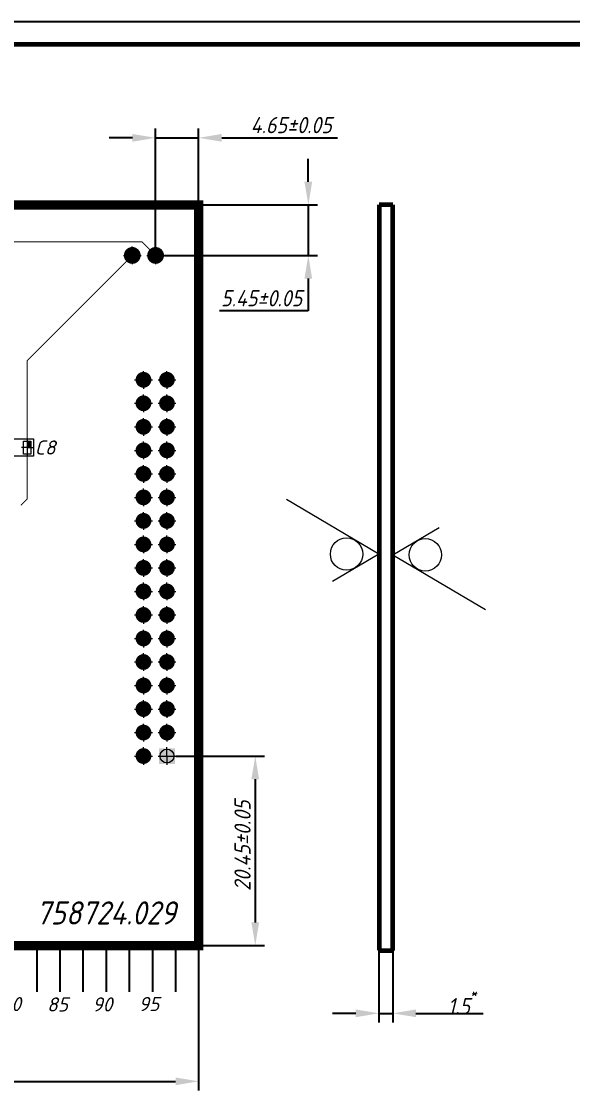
# Model space of a CAD drawing. Header units: millimetres. Extents: x -578 to 740, y 82 to 629.
# Drawn here: x 380.4 to 499.5, y 271.1 to 502 of the extents above; entities that cross this region are included whole.
import ezdxf

# ---------------------------------------------------------------- set-up
doc = ezdxf.new("R2010")
doc.units = ezdxf.units.MM
doc.header["$LTSCALE"] = 0.5
doc.layers.get('0').update_dxf_attribs({"lineweight": 60})
doc.layers.get('Defpoints').update_dxf_attribs({"color": 5})
for name, color, linetype in [('BottomSolder', 6, 'Continuous'), ('InternalPlane1', 76, 'Continuous'), ('InternalPlane2', 16, 'Continuous'), ('MultiLayer', 9, 'Continuous'), ('Сетка', 7, 'Continuous')]:
    doc.layers.add(name, color=color, linetype=linetype)
doc.layers.add('Шелкография', color=7, linetype='Continuous', lineweight=35)
doc.styles.get("Standard").update_dxf_attribs({"font": 'isocpeui.ttf', "width": 0.9})
doc.dimstyles.new('Standart', dxfattribs={"dimtxt": 5, "dimasz": 5, "dimexe": 2, "dimexo": 0, "dimgap": 1, "dimtad": 1, "dimtoh": 1, "dimdec": 0, "dimtxsty": 'Standard', "dimcen": 2.5, "dimadec": 0, "dimazin": 0, "dimtfac": 1, "dimtdec": 0, "dimtmove": 0, "dimatfit": 3, "dimldrblk": 'DOTSMALL', "dimfxl": 1, "dimarcsym": 0})

# ---------------------------------------------------------------- blocks, each defined once
blk = doc.blocks.new('*D114')
at = {"color": 0, "lineweight": -2, "transparency": 16777216}
for p, q in [((457.67, 301.38), (457.67, 285.76)), ((460.67, 301.38), (460.67, 285.76)), ((452.67, 287.76), (447.67, 287.76)), ((457.67, 287.76), (460.67, 287.76)), ((465.67, 287.76), (480.23, 287.76))]:
    blk.add_line(p, q, dxfattribs=at)
at = {"color": 0, "lineweight": -3, "transparency": 16777216}
for points in [[(452.67, 288.6), (452.67, 286.93), (457.67, 287.76)], [(465.67, 288.6), (465.67, 286.93), (460.67, 287.76)]]:
    blk.add_solid(points, dxfattribs=at)
at = {"layer": 'Defpoints', "color": 0, "lineweight": -3, "transparency": 16777216}
for p in [(457.67, 301.38), (460.67, 301.38), (460.67, 287.76)]:
    blk.add_point(p, dxfattribs=at)
at = {"color": 0, "lineweight": -3, "transparency": 16777216, "insert": (476.43, 290.51), "char_height": 5, "width": 16.2315, "attachment_point": 5}
blk.add_mtext('{\\H0.7x;1.5\\H0.7x;\\S* ^ ;}', dxfattribs=at)
blk = doc.blocks.new('_DotSmall')
at = {"color": 0, "linetype": 'ByBlock', "const_width": 0.5}
blk.add_lwpolyline([(-0.0625, 0, 1), (0.0625, 0, 1)], format="xyb", close=True, dxfattribs=at)
blk = doc.blocks.new('*D115')
at = {"color": 0, "lineweight": -2, "transparency": 16777216}
for p, q in [((218.7, 302.39), (218.7, 271.07)), ((418.7, 302.39), (418.7, 271.07)), ((223.7, 273.07), (413.7, 273.07))]:
    blk.add_line(p, q, dxfattribs=at)
at = {"color": 0, "lineweight": -3, "transparency": 16777216}
for points in [[(223.7, 273.9), (223.7, 272.23), (218.7, 273.07)], [(413.7, 273.9), (413.7, 272.23), (418.7, 273.07)]]:
    blk.add_solid(points, dxfattribs=at)
at = {"layer": 'Defpoints', "color": 0, "lineweight": -3, "transparency": 16777216}
for p in [(218.7, 302.39), (418.7, 302.39), (418.7, 273.07)]:
    blk.add_point(p, dxfattribs=at)
at = {"color": 0, "lineweight": -3, "transparency": 16777216, "insert": (321.37, 275.82), "char_height": 5, "width": 7.7932, "attachment_point": 5}
blk.add_mtext('{\\H0.7x;100h12}', dxfattribs=at)
blk = doc.blocks.new('SW_SFSYMBOL_1')
at = {"color": 0, "linetype": 'Continuous', "lineweight": 0}
for q in [(5.8989, 6.4995), (-2.94945, 1.49975)]:
    blk.add_line((0, -3.5), q, dxfattribs=at)
blk.add_circle((0, 0), 1.75, dxfattribs=at)
blk = doc.blocks.new('*D126')
at = {"color": 0, "lineweight": -2, "transparency": 16777216}
for p, q in [((409.38, 453.38), (409.38, 478.89)), ((418.7, 462.39), (418.7, 478.89)), ((404.38, 476.89), (399.38, 476.89)), ((409.38, 476.89), (418.7, 476.89)), ((423.7, 476.89), (448.73, 476.89))]:
    blk.add_line(p, q, dxfattribs=at)
at = {"color": 0, "lineweight": 15, "transparency": 16777216}
for points in [[(404.38, 477.73), (404.38, 476.06), (409.38, 476.89)], [(423.7, 477.73), (423.7, 476.06), (418.7, 476.89)]]:
    blk.add_solid(points, dxfattribs=at)
at = {"layer": 'Defpoints', "color": 0, "lineweight": 15, "transparency": 16777216}
for p in [(418.7, 476.89), (418.7, 462.39), (409.38, 453.38)]:
    blk.add_point(p, dxfattribs=at)
at = {"color": 0, "lineweight": -3, "transparency": 16777216, "insert": (438.72, 479.64), "char_height": 5, "attachment_point": 5}
blk.add_mtext('{\\H0.7x;4.65%%P0.05}', dxfattribs=at)
blk = doc.blocks.new('*D127')
at = {"color": 0, "lineweight": -2, "transparency": 16777216}
for p, q in [((442.41, 467.39), (442.41, 472.39)), ((418.7, 462.39), (444.41, 462.39)), ((442.41, 462.39), (442.41, 451.49)), ((411.32, 451.49), (444.41, 451.49)), ((442.41, 446.49), (442.41, 439.49)), ((442.41, 439.49), (423.21, 439.49))]:
    blk.add_line(p, q, dxfattribs=at)
at = {"color": 0, "lineweight": 15, "transparency": 16777216}
for points in [[(441.57, 467.39), (443.24, 467.39), (442.41, 462.39)], [(441.57, 446.49), (443.24, 446.49), (442.41, 451.49)]]:
    blk.add_solid(points, dxfattribs=at)
at = {"layer": 'Defpoints', "color": 0, "lineweight": 15, "transparency": 16777216}
for p in [(418.7, 462.39), (442.41, 462.39), (411.32, 451.49)]:
    blk.add_point(p, dxfattribs=at)
at = {"color": 0, "lineweight": -3, "transparency": 16777216, "insert": (432.31, 442.24), "char_height": 5, "attachment_point": 5}
blk.add_mtext('{\\H0.7x;5.45%%P0.05}', dxfattribs=at)
blk = doc.blocks.new('*D128')
at = {"color": 0, "lineweight": -2, "transparency": 16777216}
for p, q in [((413.78, 343.34), (432.94, 343.34)), ((430.94, 338.34), (430.94, 307.39)), ((418.7, 302.39), (432.94, 302.39))]:
    blk.add_line(p, q, dxfattribs=at)
at = {"color": 0, "lineweight": 15, "transparency": 16777216}
for points in [[(430.11, 338.34), (431.77, 338.34), (430.94, 343.34)], [(430.11, 307.39), (431.77, 307.39), (430.94, 302.39)]]:
    blk.add_solid(points, dxfattribs=at)
at = {"layer": 'Defpoints', "color": 0, "lineweight": 15, "transparency": 16777216}
for p in [(413.78, 343.34), (418.7, 302.39), (430.94, 302.39)]:
    blk.add_point(p, dxfattribs=at)
at = {"color": 0, "lineweight": -3, "transparency": 16777216, "insert": (428.19, 323.99), "char_height": 5, "width": 17.7092, "attachment_point": 5, "rotation": 90}
blk.add_mtext('{\\H0.7x;20.45%%P0.05}', dxfattribs=at)

msp = doc.modelspace()

# ---------------------------------------------------------------- hatches: boundary and pattern name
at = {"lineweight": 0}
h = msp.add_hatch(color=256, dxfattribs=at)
h.dxf.hatch_style = 1
h.paths.add_polyline_path([(404.35, 451.49), (402.75, 451.49, 0.414842), (404.36, 449.89)])
h.paths.add_polyline_path([(405.95, 451.49), (404.35, 451.49), (404.36, 449.89, 0.413585)])
h = msp.add_hatch(color=256, dxfattribs=at)
h.dxf.hatch_style = 1
h.paths.add_polyline_path([(409.39, 451.49), (407.79, 451.49, 0.414842), (409.4, 449.89)])
h.paths.add_polyline_path([(410.99, 451.49), (409.39, 451.49), (409.4, 449.89, 0.413585)])
h = msp.add_hatch(color=256, dxfattribs=at)
h.dxf.hatch_style = 1
h.paths.add_polyline_path([(406.77, 426.12, 0.414214), (405.27, 424.62), (406.77, 424.62)])
h.paths.add_polyline_path([(406.77, 424.62), (405.27, 424.62, 0.414214), (406.77, 423.12)])
h = msp.add_hatch(color=256, dxfattribs=at)
h.dxf.hatch_style = 1
h.paths.add_polyline_path([(411.85, 426.12, 0.414214), (410.35, 424.62), (411.85, 424.62)])
h.paths.add_polyline_path([(411.85, 424.62), (410.35, 424.62, 0.414214), (411.85, 423.12)])
h = msp.add_hatch(color=256, dxfattribs=at)
h.dxf.hatch_style = 1
h.paths.add_polyline_path([(406.77, 421.04, 0.414214), (405.27, 419.54), (406.77, 419.54)])
h.paths.add_polyline_path([(406.77, 419.54), (405.27, 419.54, 0.414214), (406.77, 418.04)])
h = msp.add_hatch(color=256, dxfattribs=at)
h.dxf.hatch_style = 1
h.paths.add_polyline_path([(411.85, 421.04, 0.414214), (410.35, 419.54), (411.85, 419.54)])
h.paths.add_polyline_path([(411.85, 419.54), (410.35, 419.54, 0.414214), (411.85, 418.04)])
h = msp.add_hatch(color=256, dxfattribs=at)
h.dxf.hatch_style = 1
h.paths.add_polyline_path([(406.77, 415.96, 0.414214), (405.27, 414.46), (406.77, 414.46)])
h.paths.add_polyline_path([(406.77, 414.46), (405.27, 414.46, 0.414214), (406.77, 412.96)])
h = msp.add_hatch(color=256, dxfattribs=at)
h.dxf.hatch_style = 1
h.paths.add_polyline_path([(411.85, 415.96, 0.414214), (410.35, 414.46), (411.85, 414.46)])
h.paths.add_polyline_path([(411.85, 414.46), (410.35, 414.46, 0.414214), (411.85, 412.96)])
h = msp.add_hatch(color=256, dxfattribs=at)
h.dxf.hatch_style = 1
h.paths.add_polyline_path([(382.45, 411.39), (381.68, 411.39), (381.68, 409.97), (382.45, 409.98)])
h = msp.add_hatch(color=256, dxfattribs=at)
h.dxf.hatch_style = 1
h.paths.add_polyline_path([(406.77, 410.88, 0.414214), (405.27, 409.38), (406.77, 409.38)])
h.paths.add_polyline_path([(406.77, 409.38), (405.27, 409.38, 0.414214), (406.77, 407.88)])
h = msp.add_hatch(color=256, dxfattribs=at)
h.dxf.hatch_style = 1
h.paths.add_polyline_path([(411.85, 410.88, 0.414214), (410.35, 409.38), (411.85, 409.38)])
h.paths.add_polyline_path([(411.85, 409.38), (410.35, 409.38, 0.414214), (411.85, 407.88)])
h = msp.add_hatch(color=256, dxfattribs=at)
h.dxf.hatch_style = 1
h.paths.add_polyline_path([(406.77, 405.8, 0.414214), (405.27, 404.3), (406.77, 404.3)])
h.paths.add_polyline_path([(406.77, 404.3), (405.27, 404.3, 0.414214), (406.77, 402.8)])
h = msp.add_hatch(color=256, dxfattribs=at)
h.dxf.hatch_style = 1
h.paths.add_polyline_path([(411.85, 405.8, 0.414214), (410.35, 404.3), (411.85, 404.3)])
h.paths.add_polyline_path([(411.85, 404.3), (410.35, 404.3, 0.414214), (411.85, 402.8)])
h = msp.add_hatch(color=256, dxfattribs=at)
h.dxf.hatch_style = 1
h.paths.add_polyline_path([(406.77, 400.72, 0.414214), (405.27, 399.22), (406.77, 399.22)])
h.paths.add_polyline_path([(406.77, 399.22), (405.27, 399.22, 0.414214), (406.77, 397.72)])
h = msp.add_hatch(color=256, dxfattribs=at)
h.dxf.hatch_style = 1
h.paths.add_polyline_path([(411.85, 400.72, 0.414214), (410.35, 399.22), (411.85, 399.22)])
h.paths.add_polyline_path([(411.85, 399.22), (410.35, 399.22, 0.414214), (411.85, 397.72)])
h = msp.add_hatch(color=256, dxfattribs=at)
h.dxf.hatch_style = 1
h.paths.add_polyline_path([(406.77, 395.64, 0.414214), (405.27, 394.14), (406.77, 394.14)])
h.paths.add_polyline_path([(406.77, 394.14), (405.27, 394.14, 0.414214), (406.77, 392.64)])
h = msp.add_hatch(color=256, dxfattribs=at)
h.dxf.hatch_style = 1
h.paths.add_polyline_path([(411.85, 395.64, 0.414214), (410.35, 394.14), (411.85, 394.14)])
h.paths.add_polyline_path([(411.85, 394.14), (410.35, 394.14, 0.414214), (411.85, 392.64)])
h = msp.add_hatch(color=256, dxfattribs=at)
h.dxf.hatch_style = 1
h.paths.add_polyline_path([(406.77, 390.56, 0.414214), (405.27, 389.06), (406.77, 389.06)])
h.paths.add_polyline_path([(406.77, 389.06), (405.27, 389.06, 0.414214), (406.77, 387.56)])
h = msp.add_hatch(color=256, dxfattribs=at)
h.dxf.hatch_style = 1
h.paths.add_polyline_path([(411.85, 390.56, 0.414214), (410.35, 389.06), (411.85, 389.06)])
h.paths.add_polyline_path([(411.85, 389.06), (410.35, 389.06, 0.414214), (411.85, 387.56)])
h = msp.add_hatch(color=256, dxfattribs=at)
h.dxf.hatch_style = 1
h.paths.add_polyline_path([(406.77, 385.48, 0.414214), (405.27, 383.98), (406.77, 383.98)])
h.paths.add_polyline_path([(406.77, 383.98), (405.27, 383.98, 0.414214), (406.77, 382.48)])
h = msp.add_hatch(color=256, dxfattribs=at)
h.dxf.hatch_style = 1
h.paths.add_polyline_path([(411.85, 385.48, 0.414214), (410.35, 383.98), (411.85, 383.98)])
h.paths.add_polyline_path([(411.85, 383.98), (410.35, 383.98, 0.414214), (411.85, 382.48)])
h = msp.add_hatch(color=256, dxfattribs=at)
h.dxf.hatch_style = 1
h.paths.add_polyline_path([(406.77, 380.4, 0.414214), (405.27, 378.9), (406.77, 378.9)])
h.paths.add_polyline_path([(406.77, 378.9), (405.27, 378.9, 0.414214), (406.77, 377.4)])
h = msp.add_hatch(color=256, dxfattribs=at)
h.dxf.hatch_style = 1
h.paths.add_polyline_path([(411.85, 380.4, 0.414214), (410.35, 378.9), (411.85, 378.9)])
h.paths.add_polyline_path([(411.85, 378.9), (410.35, 378.9, 0.414214), (411.85, 377.4)])
h = msp.add_hatch(color=256, dxfattribs=at)
h.dxf.hatch_style = 1
h.paths.add_polyline_path([(406.77, 375.32, 0.414214), (405.27, 373.82), (406.77, 373.82)])
h.paths.add_polyline_path([(406.77, 373.82), (405.27, 373.82, 0.414214), (406.77, 372.32)])
h = msp.add_hatch(color=256, dxfattribs=at)
h.dxf.hatch_style = 1
h.paths.add_polyline_path([(411.85, 375.32, 0.414214), (410.35, 373.82), (411.85, 373.82)])
h.paths.add_polyline_path([(411.85, 373.82), (410.35, 373.82, 0.414214), (411.85, 372.32)])
h = msp.add_hatch(color=256, dxfattribs=at)
h.dxf.hatch_style = 1
h.paths.add_polyline_path([(406.77, 370.24, 0.414214), (405.27, 368.74), (406.77, 368.74)])
h.paths.add_polyline_path([(406.77, 368.74), (405.27, 368.74, 0.414214), (406.77, 367.24)])
h = msp.add_hatch(color=256, dxfattribs=at)
h.dxf.hatch_style = 1
h.paths.add_polyline_path([(411.85, 370.24, 0.414214), (410.35, 368.74), (411.85, 368.74)])
h.paths.add_polyline_path([(411.85, 368.74), (410.35, 368.74, 0.414214), (411.85, 367.24)])
h = msp.add_hatch(color=256, dxfattribs=at)
h.dxf.hatch_style = 1
h.paths.add_polyline_path([(406.77, 365.16, 0.414214), (405.27, 363.66), (406.77, 363.66)])
h.paths.add_polyline_path([(406.77, 363.66), (405.27, 363.66, 0.414214), (406.77, 362.16)])
h = msp.add_hatch(color=256, dxfattribs=at)
h.dxf.hatch_style = 1
h.paths.add_polyline_path([(411.85, 365.16, 0.414214), (410.35, 363.66), (411.85, 363.66)])
h.paths.add_polyline_path([(411.85, 363.66), (410.35, 363.66, 0.414214), (411.85, 362.16)])
h = msp.add_hatch(color=256, dxfattribs=at)
h.dxf.hatch_style = 1
h.paths.add_polyline_path([(406.77, 360.08, 0.414214), (405.27, 358.58), (406.77, 358.58)])
h.paths.add_polyline_path([(406.77, 358.58), (405.27, 358.58, 0.414214), (406.77, 357.08)])
h = msp.add_hatch(color=256, dxfattribs=at)
h.dxf.hatch_style = 1
h.paths.add_polyline_path([(411.85, 360.08, 0.414214), (410.35, 358.58), (411.85, 358.58)])
h.paths.add_polyline_path([(411.85, 358.58), (410.35, 358.58, 0.414214), (411.85, 357.08)])
h = msp.add_hatch(color=256, dxfattribs=at)
h.dxf.hatch_style = 1
h.paths.add_polyline_path([(406.77, 355, 0.414214), (405.27, 353.5), (406.77, 353.5)])
h.paths.add_polyline_path([(406.77, 353.5), (405.27, 353.5, 0.414214), (406.77, 352)])
h = msp.add_hatch(color=256, dxfattribs=at)
h.dxf.hatch_style = 1
h.paths.add_polyline_path([(411.85, 355, 0.414214), (410.35, 353.5), (411.85, 353.5)])
h.paths.add_polyline_path([(411.85, 353.5), (410.35, 353.5, 0.414214), (411.85, 352)])
h = msp.add_hatch(color=256, dxfattribs=at)
h.dxf.hatch_style = 1
h.paths.add_polyline_path([(406.77, 349.92, 0.414214), (405.27, 348.42), (406.77, 348.42)])
h.paths.add_polyline_path([(406.77, 348.42), (405.27, 348.42, 0.414214), (406.77, 346.92)])
h = msp.add_hatch(color=256, dxfattribs=at)
h.dxf.hatch_style = 1
h.paths.add_polyline_path([(411.85, 349.92, 0.414214), (410.35, 348.42), (411.85, 348.42)])
h.paths.add_polyline_path([(411.85, 348.42), (410.35, 348.42, 0.414214), (411.85, 346.92)])
h = msp.add_hatch(color=256, dxfattribs=at)
h.dxf.hatch_style = 1
h.paths.add_polyline_path([(406.77, 344.84, 0.414214), (405.27, 343.34), (406.77, 343.34)])
h.paths.add_polyline_path([(406.77, 343.34), (405.27, 343.34, 0.414214), (406.77, 341.84)])
h = msp.add_hatch(color=256, dxfattribs=at)
h.dxf.hatch_style = 1
h.paths.add_polyline_path([(411.85, 344.84, 0.414214), (410.35, 343.34), (411.85, 343.34)])
h.paths.add_polyline_path([(411.85, 343.34), (410.35, 343.34, 0.414214), (411.85, 341.84)])

# ---------------------------------------------------------------- linework, layer by layer
for p, q in [((734.51, 497.05), (162.51, 497.05)), ((460.69, 462.39), (457.69, 462.39)), ((457.69, 462.39), (457.69, 301.39)), ((460.69, 301.37), (460.69, 462.39)), ((457.69, 301.37), (460.69, 301.37))]:
    msp.add_line(p, q)
for p, q in [((404.35, 451.49), (404.34, 453.39)), ((409.39, 451.49), (409.38, 453.38)), ((402.43, 451.49), (406.28, 451.49)), ((404.27, 451.4), (404.36, 449.57)), ((407.47, 451.49), (411.32, 451.49)), ((409.39, 451.49), (409.4, 449.57)), ((406.77, 424.62), (406.76, 426.52)), ((411.85, 424.62), (411.84, 426.52)), ((404.85, 424.62), (408.7, 424.62)), ((406.77, 424.62), (406.78, 422.7)), ((409.93, 424.62), (413.78, 424.62)), ((411.85, 424.62), (411.86, 422.7)), ((406.77, 419.54), (406.76, 421.44)), ((411.85, 419.54), (411.84, 421.44)), ((404.85, 419.54), (408.7, 419.54)), ((406.77, 419.54), (406.78, 417.62)), ((409.93, 419.54), (413.78, 419.54)), ((411.85, 419.54), (411.86, 417.62)), ((406.77, 414.46), (406.76, 416.36)), ((411.85, 414.46), (411.84, 416.36)), ((404.85, 414.46), (408.7, 414.46)), ((406.77, 414.46), (406.78, 412.54)), ((409.93, 414.46), (413.78, 414.46)), ((411.85, 414.46), (411.86, 412.54)), ((381.68, 408.05), (381.68, 411.9)), ((406.77, 409.38), (406.76, 411.28)), ((411.85, 409.38), (411.84, 411.28)), ((381.68, 409.97), (380.41, 409.96)), ((381.68, 409.97), (382.96, 409.98)), ((404.85, 409.38), (408.7, 409.38)), ((406.77, 409.38), (406.78, 407.46)), ((409.93, 409.38), (413.78, 409.38)), ((411.85, 409.38), (411.86, 407.46)), ((404.85, 404.3), (408.7, 404.3)), ((406.77, 404.3), (406.76, 406.2)), ((406.77, 404.3), (406.78, 402.38)), ((409.93, 404.3), (413.78, 404.3)), ((411.85, 404.3), (411.84, 406.2)), ((411.85, 404.3), (411.86, 402.38)), ((406.77, 399.22), (406.76, 401.12)), ((411.85, 399.22), (411.84, 401.12)), ((404.85, 399.22), (408.7, 399.22)), ((406.77, 399.22), (406.78, 397.3)), ((409.93, 399.22), (413.78, 399.22)), ((411.85, 399.22), (411.86, 397.3)), ((406.77, 394.14), (406.76, 396.04)), ((411.85, 394.14), (411.84, 396.04)), ((404.85, 394.14), (408.7, 394.14)), ((406.77, 394.14), (406.78, 392.22)), ((409.93, 394.14), (413.78, 394.14)), ((411.85, 394.14), (411.86, 392.22)), ((406.77, 389.06), (406.76, 390.96)), ((411.85, 389.06), (411.84, 390.96)), ((404.85, 389.06), (408.7, 389.06)), ((406.77, 389.06), (406.78, 387.14)), ((409.93, 389.06), (413.78, 389.06)), ((411.85, 389.06), (411.86, 387.14)), ((406.77, 383.98), (406.76, 385.88)), ((411.85, 383.98), (411.84, 385.88)), ((404.85, 383.98), (408.7, 383.98)), ((406.77, 383.98), (406.78, 382.06)), ((409.93, 383.98), (413.78, 383.98)), ((411.85, 383.98), (411.86, 382.06)), ((404.85, 378.9), (408.7, 378.9)), ((406.77, 378.9), (406.76, 380.8)), ((406.77, 378.9), (406.78, 376.98)), ((409.93, 378.9), (413.78, 378.9)), ((411.85, 378.9), (411.84, 380.8)), ((411.85, 378.9), (411.86, 376.98)), ((406.77, 373.82), (406.76, 375.72)), ((411.85, 373.82), (411.84, 375.72)), ((404.85, 373.82), (408.7, 373.82)), ((406.77, 373.82), (406.78, 371.9)), ((409.93, 373.82), (413.78, 373.82)), ((411.85, 373.82), (411.86, 371.9)), ((406.77, 368.74), (406.76, 370.64)), ((411.85, 368.74), (411.84, 370.64)), ((404.85, 368.74), (408.7, 368.74)), ((406.77, 368.74), (406.78, 366.82)), ((409.93, 368.74), (413.78, 368.74)), ((411.85, 368.74), (411.86, 366.82)), ((406.77, 363.66), (406.76, 365.56)), ((411.85, 363.66), (411.84, 365.56)), ((404.85, 363.66), (408.7, 363.66)), ((406.77, 363.66), (406.78, 361.74)), ((409.93, 363.66), (413.78, 363.66)), ((411.85, 363.66), (411.86, 361.74)), ((406.77, 358.58), (406.76, 360.48)), ((411.85, 358.58), (411.84, 360.48)), ((404.85, 358.58), (408.7, 358.58)), ((406.77, 358.58), (406.78, 356.66)), ((409.93, 358.58), (413.78, 358.58)), ((411.85, 358.58), (411.86, 356.66)), ((404.85, 353.5), (408.7, 353.5)), ((406.77, 353.5), (406.76, 355.4)), ((406.77, 353.5), (406.78, 351.58)), ((409.93, 353.5), (413.78, 353.5)), ((411.85, 353.5), (411.84, 355.4)), ((411.85, 353.5), (411.86, 351.58)), ((406.77, 348.42), (406.76, 350.32)), ((411.85, 348.42), (411.84, 350.32)), ((404.85, 348.42), (408.7, 348.42)), ((406.77, 348.42), (406.78, 346.5)), ((409.93, 348.42), (413.78, 348.42)), ((411.85, 348.42), (411.86, 346.5)), ((406.77, 343.34), (406.76, 345.24)), ((411.85, 343.34), (411.84, 345.24)), ((404.85, 343.34), (408.7, 343.34)), ((406.77, 343.34), (406.78, 341.42)), ((409.93, 343.34), (413.78, 343.34)), ((411.85, 343.34), (411.86, 341.42))]:
    msp.add_line(p, q, dxfattribs=at)
at = {"const_width": 2.03}
for points in [[(418.7, 301.37), (418.7, 463.37)], [(217.69, 462.39), (418.7, 462.39)], [(218.7, 302.39), (418.7, 302.39)]]:
    msp.add_lwpolyline(points, dxfattribs=at)
at = {"lineweight": 0, "const_width": 0.2}
for points in [[(376.67, 454.44), (406.45, 454.44)], [(406.45, 454.44), (408.26, 452.62)], [(381.65, 428.79), (404.27, 451.4)], [(381.65, 411.39), (381.65, 428.79)], [(381.65, 409.99), (381.65, 410.04)], [(381.65, 409.94), (381.65, 409.99)], [(381.65, 398.9), (381.65, 408.59)], [(380.25, 397.49), (381.65, 398.9)]]:
    msp.add_lwpolyline(points, dxfattribs=at)
at = {"lineweight": 0, "const_width": 0.1}
for points in [[(406.4, 454.44, 1), (406.5, 454.44, 1)], [(406.4, 454.44, 1), (406.5, 454.44, 1)], [(381.6, 428.79, 1), (381.7, 428.79, 1)], [(381.6, 428.79, 1), (381.7, 428.79, 1)], [(381.6, 409.99, 1), (381.7, 409.99, 1)], [(381.6, 409.99, 1), (381.7, 409.99, 1)], [(381.6, 398.9, 1), (381.7, 398.9, 1)], [(381.6, 398.9, 1), (381.7, 398.9, 1)]]:
    msp.add_lwpolyline(points, format="xyb", close=True, dxfattribs=at)
at = {"lineweight": 15}
msp.add_lwpolyline([(376.2, 411.89), (383, 411.89), (383, 408.09), (376.2, 408.09)], close=True, dxfattribs=at)
at = {"lineweight": 0}
msp.add_lwpolyline([(380.85, 408.59), (380.85, 411.39), (382.45, 411.39), (382.45, 408.59)], close=True, dxfattribs=at)
for centre, radius in [((404.35, 451.49), 1.6), ((409.39, 451.49), 1.6), ((406.77, 424.62), 1.5), ((411.85, 424.62), 1.5), ((406.77, 419.54), 1.5), ((411.85, 419.54), 1.5), ((406.77, 414.46), 1.5), ((411.85, 414.46), 1.5), ((406.77, 409.38), 1.5), ((411.85, 409.38), 1.5), ((406.77, 404.3), 1.5), ((411.85, 404.3), 1.5), ((406.77, 399.22), 1.5), ((411.85, 399.22), 1.5), ((406.77, 394.14), 1.5), ((411.85, 394.14), 1.5), ((406.77, 389.06), 1.5), ((411.85, 389.06), 1.5), ((406.77, 383.98), 1.5), ((411.85, 383.98), 1.5), ((406.77, 378.9), 1.5), ((411.85, 378.9), 1.5), ((406.77, 373.82), 1.5), ((411.85, 373.82), 1.5), ((406.77, 368.74), 1.5), ((411.85, 368.74), 1.5), ((406.77, 363.66), 1.5), ((411.85, 363.66), 1.5), ((406.77, 358.58), 1.5), ((411.85, 358.58), 1.5), ((406.77, 353.5), 1.5), ((411.85, 353.5), 1.5), ((406.77, 348.42), 1.5), ((411.85, 348.42), 1.5), ((406.77, 343.34), 1.5), ((411.85, 343.34), 1.5)]:
    msp.add_circle(centre, radius, dxfattribs=at)
at = {"layer": 'BottomSolder'}
for points, const_width in [([(405.26, 451.49, 1), (403.45, 451.49, 1)], 1.8), ([(410.3, 451.49, 1), (408.49, 451.49, 1)], 1.8), ([(405.92, 424.62, 1), (407.63, 424.62, 1)], 1.7), ([(411, 424.62, 1), (412.71, 424.62, 1)], 1.7), ([(405.92, 419.54, 1), (407.63, 419.54, 1)], 1.7), ([(411, 419.54, 1), (412.71, 419.54, 1)], 1.7), ([(405.92, 414.46, 1), (407.63, 414.46, 1)], 1.7), ([(411, 414.46, 1), (412.71, 414.46, 1)], 1.7), ([(405.92, 409.38, 1), (407.63, 409.38, 1)], 1.7), ([(411, 409.38, 1), (412.71, 409.38, 1)], 1.7), ([(405.92, 404.3, 1), (407.63, 404.3, 1)], 1.7), ([(411, 404.3, 1), (412.71, 404.3, 1)], 1.7), ([(405.92, 399.22, 1), (407.63, 399.22, 1)], 1.7), ([(411, 399.22, 1), (412.71, 399.22, 1)], 1.7), ([(405.92, 394.14, 1), (407.63, 394.14, 1)], 1.7), ([(411, 394.14, 1), (412.71, 394.14, 1)], 1.7), ([(405.92, 389.06, 1), (407.63, 389.06, 1)], 1.7), ([(411, 389.06, 1), (412.71, 389.06, 1)], 1.7), ([(405.92, 383.98, 1), (407.63, 383.98, 1)], 1.7), ([(411, 383.98, 1), (412.71, 383.98, 1)], 1.7), ([(405.92, 378.9, 1), (407.63, 378.9, 1)], 1.7), ([(411, 378.9, 1), (412.71, 378.9, 1)], 1.7), ([(405.92, 373.82, 1), (407.63, 373.82, 1)], 1.7), ([(411, 373.82, 1), (412.71, 373.82, 1)], 1.7), ([(405.92, 368.74, 1), (407.63, 368.74, 1)], 1.7), ([(411, 368.74, 1), (412.71, 368.74, 1)], 1.7), ([(405.92, 363.66, 1), (407.63, 363.66, 1)], 1.7), ([(411, 363.66, 1), (412.71, 363.66, 1)], 1.7), ([(405.92, 358.58, 1), (407.63, 358.58, 1)], 1.7), ([(411, 358.58, 1), (412.71, 358.58, 1)], 1.7), ([(405.92, 353.5, 1), (407.63, 353.5, 1)], 1.7), ([(411, 353.5, 1), (412.71, 353.5, 1)], 1.7), ([(405.92, 348.42, 1), (407.63, 348.42, 1)], 1.7), ([(411, 348.42, 1), (412.71, 348.42, 1)], 1.7), ([(405.92, 343.34, 1), (407.63, 343.34, 1)], 1.7)]:
    msp.add_lwpolyline(points, format="xyb", close=True, dxfattribs=dict(at, const_width=const_width))
msp.add_solid([(413.56, 341.64), (413.56, 345.04), (410.15, 341.64), (410.15, 345.04)], dxfattribs=at)
at = {"layer": 'Defpoints'}
msp.add_line((142.51, 502.05), (739.51, 502.05), dxfattribs=at)
at = {"layer": 'InternalPlane1', "const_width": 1.82}
for points in [[(405.26, 451.49, 1), (403.45, 451.49, 1)], [(410.3, 451.49, 1), (408.49, 451.49, 1)]]:
    msp.add_lwpolyline(points, format="xyb", close=True, dxfattribs=at)
at = {"layer": 'InternalPlane2', "const_width": 1.82}
for points in [[(405.26, 451.49, 1), (403.45, 451.49, 1)], [(410.3, 451.49, 1), (408.49, 451.49, 1)]]:
    msp.add_lwpolyline(points, format="xyb", close=True, dxfattribs=at)
at = {"layer": 'MultiLayer'}
for points, const_width in [([(405.15, 451.49, 1), (403.55, 451.49, 1)], 1.6), ([(410.19, 451.49, 1), (408.59, 451.49, 1)], 1.6), ([(406.02, 424.62, 1), (407.52, 424.62, 1)], 1.5), ([(411.1, 424.62, 1), (412.6, 424.62, 1)], 1.5), ([(406.02, 419.54, 1), (407.52, 419.54, 1)], 1.5), ([(411.1, 419.54, 1), (412.6, 419.54, 1)], 1.5), ([(406.02, 414.46, 1), (407.52, 414.46, 1)], 1.5), ([(411.1, 414.46, 1), (412.6, 414.46, 1)], 1.5), ([(406.02, 409.38, 1), (407.52, 409.38, 1)], 1.5), ([(411.1, 409.38, 1), (412.6, 409.38, 1)], 1.5), ([(406.02, 404.3, 1), (407.52, 404.3, 1)], 1.5), ([(411.1, 404.3, 1), (412.6, 404.3, 1)], 1.5), ([(406.02, 399.22, 1), (407.52, 399.22, 1)], 1.5), ([(411.1, 399.22, 1), (412.6, 399.22, 1)], 1.5), ([(406.02, 394.14, 1), (407.52, 394.14, 1)], 1.5), ([(411.1, 394.14, 1), (412.6, 394.14, 1)], 1.5), ([(406.02, 389.06, 1), (407.52, 389.06, 1)], 1.5), ([(411.1, 389.06, 1), (412.6, 389.06, 1)], 1.5), ([(406.02, 383.98, 1), (407.52, 383.98, 1)], 1.5), ([(411.1, 383.98, 1), (412.6, 383.98, 1)], 1.5), ([(406.02, 378.9, 1), (407.52, 378.9, 1)], 1.5), ([(411.1, 378.9, 1), (412.6, 378.9, 1)], 1.5), ([(406.02, 373.82, 1), (407.52, 373.82, 1)], 1.5), ([(411.1, 373.82, 1), (412.6, 373.82, 1)], 1.5), ([(406.02, 368.74, 1), (407.52, 368.74, 1)], 1.5), ([(411.1, 368.74, 1), (412.6, 368.74, 1)], 1.5), ([(406.02, 363.66, 1), (407.52, 363.66, 1)], 1.5), ([(411.1, 363.66, 1), (412.6, 363.66, 1)], 1.5), ([(406.02, 358.58, 1), (407.52, 358.58, 1)], 1.5), ([(411.1, 358.58, 1), (412.6, 358.58, 1)], 1.5), ([(406.02, 353.5, 1), (407.52, 353.5, 1)], 1.5), ([(411.1, 353.5, 1), (412.6, 353.5, 1)], 1.5), ([(406.02, 348.42, 1), (407.52, 348.42, 1)], 1.5), ([(411.1, 348.42, 1), (412.6, 348.42, 1)], 1.5), ([(406.02, 343.34, 1), (407.52, 343.34, 1)], 1.5)]:
    msp.add_lwpolyline(points, format="xyb", close=True, dxfattribs=dict(at, const_width=const_width))
msp.add_solid([(413.35, 341.84), (413.35, 344.84), (410.35, 341.84), (410.35, 344.84)], dxfattribs=at)
at = {"layer": 'Сетка'}
for p, q in [((383.7, 302.39), (383.7, 292.39)), ((388.7, 302.39), (388.7, 292.39)), ((393.7, 302.39), (393.7, 292.39)), ((398.7, 302.39), (398.7, 292.39)), ((403.7, 302.39), (403.7, 292.39)), ((408.7, 302.39), (408.7, 292.39)), ((413.7, 302.39), (413.7, 292.39))]:
    msp.add_line(p, q, dxfattribs=at)

# ---------------------------------------------------------------- block references
at = {"color": 7, "linetype": 'Continuous', "lineweight": 15, "xscale": 2, "yscale": 2, "zscale": 2}
for p, rotation in [((450.67, 386.98), 90), ((467.7, 386.81), 270)]:
    msp.add_blockref('SW_SFSYMBOL_1', p, dxfattribs=dict(at, rotation=rotation))

# ---------------------------------------------------------------- texts
for s, p in [('C8', (383.28, 408.47)), ('80', (375.9, 288.23)), ('85', (385.94, 288.15)), ('90', (395.72, 288.17)), ('95', (405.73, 288.25))]:
    msp.add_text(s, height=3.048).set_placement(p)
at = {"layer": 'Шелкография', "insert": (383.56, 311.95), "char_height": 5, "width": 45.5, "attachment_point": 1}
msp.add_mtext('758724.029', dxfattribs=at)

# ---------------------------------------------------------------- dimensions: what is measured, and where the dimension line sits
at = {"lineweight": -3}
for base, p1, p2, text, picture, middle in [((418.7, 476.89), (409.38, 453.38), (418.7, 462.39), '{\\H0.7x;4.65%%P0.05}', '*D126', (438.72, 476.89)), ((418.7, 273.07), (218.7, 302.39), (418.7, 302.39), '{\\H0.7x;100h12}', '*D115', (321.37, 273.07))]:
    dim = msp.add_linear_dim(base=base, p1=p1, p2=p2, text=text, dimstyle='Standart', dxfattribs=at)
    dim.commit()
    dim.dimension.update_dxf_attribs({"geometry": picture, "text_midpoint": middle, "dimtype": 160})
for base, p1, p2, angle, text, picture, middle in [((442.41, 462.39), (411.32, 451.49), (418.7, 462.39), 90, '{\\H0.7x;5.45%%P0.05}', '*D127', (432.31, 439.49)), ((430.94, 302.39), (413.78, 343.34), (418.7, 302.39), 90, '{\\H0.7x;20.45%%P0.05}', '*D128', (430.94, 323.99)), ((460.67, 287.76), (457.67, 301.38), (460.67, 301.38), 180, '{\\H0.7x;1.5\\H0.7x;\\S* ^ ;}', '*D114', (476.43, 287.76))]:
    dim = msp.add_linear_dim(base=base, p1=p1, p2=p2, angle=angle, text=text, dimstyle='Standart', dxfattribs=at)
    dim.commit()
    dim.dimension.update_dxf_attribs({"geometry": picture, "text_midpoint": middle, "dimtype": 160})

doc.saveas('drawing.dxf')
